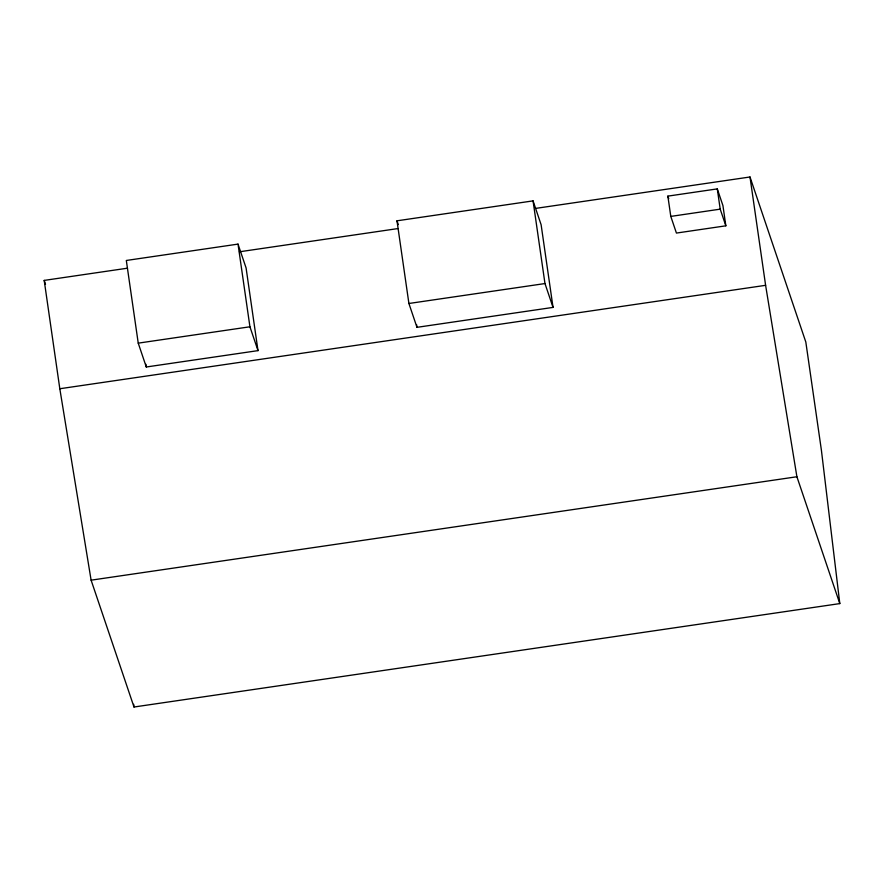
<?xml version="1.0" encoding="UTF-8"?>
<svg xmlns="http://www.w3.org/2000/svg" width="884" height="884" viewBox="0 0 884 884"><rect width="100%" height="100%" fill="white"/><g stroke="black" fill="none" stroke-linecap="round" stroke-linejoin="round"><path stroke-width="1.33" d="M238.017 244.106L126.324 260.471L138.236 343.147L146.291 366.993L257.995 350.628L246.083 267.951L238.017 244.106L249.929 326.782L257.995 350.628M396.993 220.812L533.063 200.878L541.118 224.724L553.03 307.4L416.972 327.334L408.905 303.488L396.993 220.812L398.264 224.58M535.671 208.392L749.997 176.988L805.821 342.042L821.424 450.387L839.8 603.595L134.003 707.012L91.107 580.169L59.814 388.739L44.2 280.405L127.473 268.195M239.42 251.796L397.778 228.591M667.862 196.126L717.289 188.889L722.924 205.552L725.841 225.818L676.426 233.067L670.79 216.403L667.862 196.126L668.735 198.69M670.79 216.403L720.206 209.154L725.841 225.818M138.236 343.147L249.929 326.782M408.905 303.488L544.975 283.554L553.03 307.4M59.814 388.739L765.61 285.322L796.904 476.752L839.8 603.595M91.107 580.169L796.904 476.752M44.2 280.405L45.515 284.294M749.997 176.988L765.61 285.322M717.289 188.889L720.206 209.154M533.063 200.878L544.975 283.554M416.574 324.616L416.972 327.334M145.904 364.285L146.291 366.993M133.672 704.283L134.003 707.012"/></g></svg>
